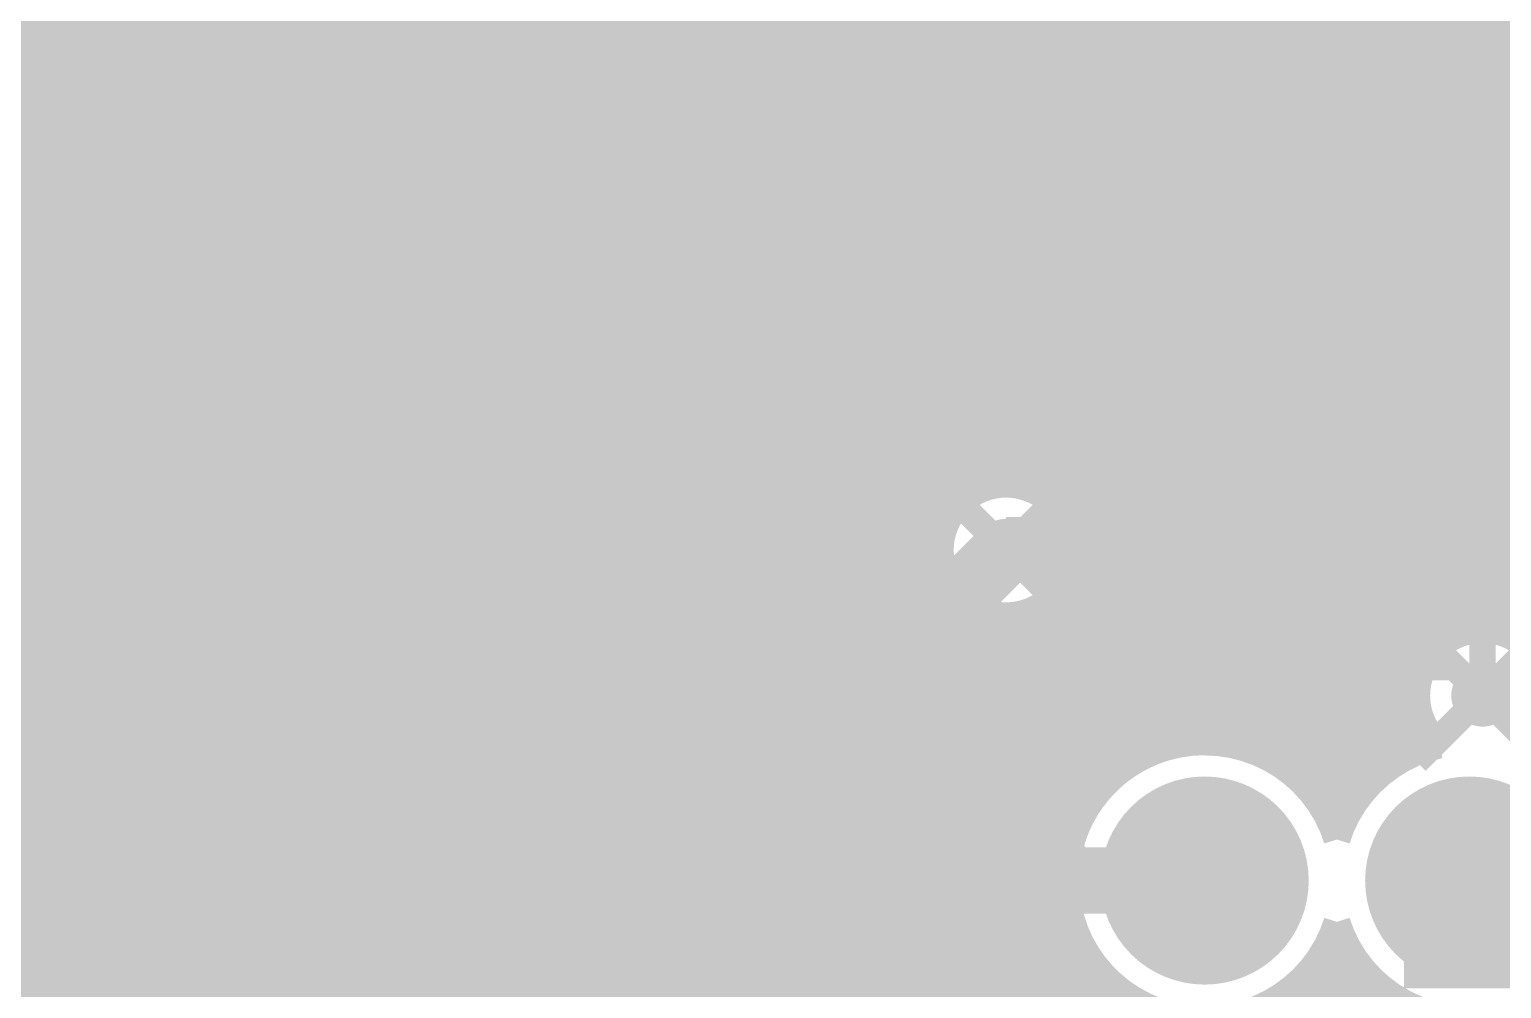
# Model space of a CAD drawing. Extents: x -3 to 92, y -53 to 125.
# Drawn here: x 10.95 to 25.07, y 103.74 to 112.95 of the extents above; entities that cross this region are included whole.
import ezdxf

# ---------------------------------------------------------------- set-up
doc = ezdxf.new("R2010")
doc.units = 0
doc.header["$MEASUREMENT"] = 0
doc.layers.get('0').update_dxf_attribs({"linetype": 'CONTINUOUS'})
for name, color, linetype in [('23-325-0_AST', 7, 'CONTINUOUS'), ('23-325-0_BOT', 7, 'CONTINUOUS'), ('23-325-0_DRD', 2, 'CONTINUOUS'), ('23-325-0_IN1', 4, 'CONTINUOUS'), ('23-325-0_IN2', 3, 'CONTINUOUS'), ('23-325-0_SMB', 5, 'CONTINUOUS'), ('23-325-0_SMT', 10, 'CONTINUOUS'), ('23-325-0_SPT', 14, 'CONTINUOUS'), ('23-325-0_SST', 9, 'CONTINUOUS'), ('23-325-0_TOP', 12, 'CONTINUOUS'), ('THRUHOLE_TAP', 8, 'CONTINUOUS')]:
    doc.layers.add(name, color=color, linetype=linetype)

# ---------------------------------------------------------------- blocks, each defined once
blk = doc.blocks.new('RECTANGLE_43')
blk.add_solid([(1.09982, 0.8001), (1.09982, -0.8001), (-1.09982, 0.8001), (-1.09982, -0.8001)])
blk = doc.blocks.new('ROUND_32')
at = {"const_width": 0.99949}
blk.add_lwpolyline([(-0.499744, 0, 1), (0.499744, 0, 1)], format="xyb", close=True, dxfattribs=at)
blk = doc.blocks.new('ROUND_68')
at = {"const_width": 0.29972}
blk.add_lwpolyline([(-0.14986, 0, 1), (0.14986, 0, 1)], format="xyb", close=True, dxfattribs=at)
blk = doc.blocks.new('ROUND_78')
at = {"const_width": 0.29972}
blk.add_lwpolyline([(-0.14986, 0, 1), (0.14986, 0, 1)], format="xyb", close=True, dxfattribs=at)
blk = doc.blocks.new('RECTANGLE_18')
blk.add_solid([(1.3716, 1.0795), (1.3716, -1.0795), (-1.3716, 1.0795), (-1.3716, -1.0795)])
blk = doc.blocks.new('ROUND_84')
at = {"const_width": 0.10033}
blk.add_lwpolyline([(-0.050164, 0, 1), (0.050164, 0, 1)], format="xyb", close=True, dxfattribs=at)
blk = doc.blocks.new('ROUND_87')
at = {"const_width": 0.40005}
blk.add_lwpolyline([(-0.200024, 0, 1), (0.200024, 0, 1)], format="xyb", close=True, dxfattribs=at)

msp = doc.modelspace()

# ---------------------------------------------------------------- linework, layer by layer
at = {"layer": '23-325-0_AST', "const_width": 0.1524}
for points in [[(11.97356, 115.22456), (11.9634, 116.3828), (12.319, 116.8146), (15.5194, 116.8146), (15.9766, 116.3574), (15.96898, 109.2327), (11.97102, 109.2327), (11.97102, 110.871), (11.97356, 115.22456)], [(17.05356, 115.22456), (17.0434, 116.3828), (17.399, 116.8146), (20.5994, 116.8146), (21.0566, 116.3574), (21.04898, 109.2327), (17.05102, 109.2327), (17.05102, 110.871), (17.05356, 115.22456)], [(22.76856, 115.22456), (22.7584, 116.3828), (23.114, 116.8146), (26.3144, 116.8146), (26.7716, 116.3574), (26.76398, 109.2327), (22.76602, 109.2327), (22.76602, 110.871), (22.76856, 115.22456)], [(13.67028, 113.44402), (13.50264, 113.3856), (13.50264, 113.03), (13.67028, 112.96904), (13.84046, 112.96904), (14.01064, 113.03), (14.01064, 113.3856), (14.17828, 113.44402), (14.34846, 113.44402), (14.51864, 113.3856), (14.51864, 113.03), (14.34846, 112.96904)], [(18.58264, 112.85982), (18.92046, 112.85982), (19.59864, 112.6236), (18.92046, 112.38484), (18.58264, 112.38484)], [(24.55164, 112.85982), (24.88946, 112.85982), (25.56764, 112.6236), (24.88946, 112.38484), (24.55164, 112.38484)], [(13.50264, 112.60582), (13.84046, 112.60582), (14.51864, 112.3696), (13.84046, 112.13084), (13.50264, 112.13084)], [(18.58264, 112.02162), (18.58264, 111.54664)], [(24.55164, 112.02162), (24.55164, 111.54664)], [(13.50264, 111.76762), (13.50264, 111.29264)], [(19.59864, 111.7854), (18.58264, 111.7854)], [(25.56764, 111.7854), (24.55164, 111.7854)], [(14.51864, 111.5314), (13.50264, 111.5314)], [(9.0678, 106.50982), (9.0678, 107.20832), (15.0622, 107.20832), (15.0622, 106.50982)], [(28.52928, 106.77398), (28.52928, 107.1753), (29.53004, 107.1753), (29.53004, 102.3747), (19.99996, 102.3747), (19.99996, 107.1753), (21.00072, 107.1753), (21.00072, 106.77398), (28.52928, 106.77398)], [(17.36852, 106.35488), (17.36852, 106.11866)], [(17.36852, 106.2355), (16.35252, 106.2355), (16.5227, 106.11866)], [(16.35252, 105.63606), (17.19834, 105.63606), (17.36852, 105.5751), (16.86052, 105.3973)], [(16.69034, 105.3973), (16.86052, 105.3973), (17.36852, 105.2195), (17.19834, 105.16108), (16.35252, 105.16108)], [(16.5227, 104.79786), (16.35252, 104.7369), (16.35252, 104.3813), (16.5227, 104.32288), (16.69034, 104.32288), (16.86052, 104.3813), (16.86052, 104.7369), (17.0307, 104.79786), (17.19834, 104.79786), (17.36852, 104.7369), (17.36852, 104.3813), (17.19834, 104.32288)], [(25.22982, 104.89438), (24.21382, 104.89438), (24.384, 104.775)], [(9.0678, 104.31018), (9.0678, 103.61168), (15.0622, 103.61168), (15.0622, 104.41178)], [(24.72182, 103.81742), (24.72182, 104.17302), (24.55418, 104.2924), (24.384, 104.2924), (24.21382, 104.17302), (24.21382, 103.81742), (25.22982, 103.81742)]]:
    msp.add_lwpolyline(points, dxfattribs=at)
for points in [[(12.065, 106.40822, 0.4142136), (11.06678, 105.41)], [(13.06322, 105.41, 0.4142136), (12.065, 106.40822)], [(11.06678, 105.41, 0.4142136), (12.065, 104.41178)], [(12.065, 104.41178, 0.4142136), (13.06322, 105.41)]]:
    msp.add_lwpolyline(points, format="xyb", dxfattribs=at)
at = {"layer": '23-325-0_BOT'}
for points, const_width in [([(10.8712, 124.46), (10.8712, 107.2642)], 0.254), ([(11.0998, 124.46), (11.0998, 107.0356)], 0.254), ([(11.3284, 124.46), (11.3284, 106.807)], 0.254), ([(11.557, 124.46), (11.557, 106.5784)], 0.254), ([(11.7856, 124.46), (11.7856, 106.3498)], 0.254), ([(12.0142, 124.46), (12.0142, 58.27522)], 0.254), ([(12.2428, 124.46), (12.2428, 58.03138)], 0.254), ([(12.4714, 124.46), (12.4714, 46.101)], 0.254), ([(12.7, 124.46), (12.7, 46.101)], 0.254), ([(12.9286, 124.46), (12.9286, 46.101)], 0.254), ([(13.1572, 124.46), (13.1572, 46.101)], 0.254), ([(13.3858, 124.46), (13.3858, 46.101)], 0.254), ([(13.6144, 124.46), (13.6144, 46.101)], 0.254), ([(13.843, 124.46), (13.843, 46.101)], 0.254), ([(14.0716, 124.46), (14.0716, 60.02528)], 0.254), ([(14.3002, 124.46), (14.3002, 60.24118)], 0.254), ([(14.5288, 124.46), (14.5288, 60.31484)], 0.254), ([(14.7574, 124.46), (14.7574, 60.2996)], 0.254), ([(14.986, 124.46), (14.986, 60.19038)], 0.254), ([(15.2146, 124.46), (15.2146, 59.84748)], 0.254), ([(15.4432, 124.46), (15.4432, 54.8259)], 0.254), ([(15.6718, 124.46), (15.6718, 54.6862)], 0.254), ([(15.9004, 124.46), (15.9004, 46.101)], 0.254), ([(16.129, 124.46), (16.129, 46.101)], 0.254), ([(16.3576, 124.46), (16.3576, 46.101)], 0.254), ([(16.5862, 124.46), (16.5862, 46.101)], 0.254), ([(16.8148, 124.46), (16.8148, 46.101)], 0.254), ([(17.0434, 124.46), (17.0434, 46.101)], 0.254), ([(17.272, 124.46), (17.272, 46.101)], 0.254), ([(17.5006, 124.46), (17.5006, 46.101)], 0.254), ([(17.7292, 124.46), (17.7292, 46.101)], 0.254), ([(17.9578, 124.46), (17.9578, 106.4514)], 0.254), ([(18.1864, 124.46), (18.1864, 106.7308)], 0.254), ([(18.415, 124.46), (18.415, 106.9594)], 0.254), ([(18.6436, 124.46), (18.6436, 107.188)], 0.254), ([(18.8722, 124.46), (18.8722, 107.4166)], 0.254), ([(19.1008, 124.46), (19.1008, 107.6452)], 0.254), ([(19.3294, 124.46), (19.3294, 107.8738)], 0.254), ([(19.558, 124.46), (19.558, 108.1024)], 0.254), ([(19.7866, 124.46), (19.7866, 108.331)], 0.254), ([(20.0152, 124.46), (20.0152, 108.5215)], 0.254), ([(20.2438, 124.46), (20.2438, 108.59262)], 0.254), ([(20.4724, 124.46), (20.4724, 108.57992)], 0.254), ([(20.701, 124.46), (20.701, 108.47324)], 0.254), ([(20.9296, 124.46), (20.9296, 108.16844)], 0.254), ([(21.1582, 124.46), (21.1582, 105.57002)], 0.254), ([(22.5298, 124.46), (22.5298, 106.0704)], 0.254), ([(22.7584, 124.46), (22.7584, 105.9942)], 0.254), ([(22.987, 124.46), (22.987, 105.86466)], 0.254), ([(23.2156, 124.46), (23.2156, 105.66146)], 0.254), ([(23.4442, 124.46), (23.4442, 105.30586)], 0.254), ([(23.6728, 120.7516), (23.6728, 105.53446)], 0.254), ([(23.9014, 120.62968), (23.9014, 105.78592)], 0.254), ([(24.13, 120.60682), (24.13, 105.9434)], 0.254), ([(24.892, 120.269), (24.892, 106.553)], 0.254), ([(24.3586, 119.93372), (24.3586, 106.88828)], 0.254), ([(24.4348, 119.83466), (24.4348, 106.9848)], 0.254), ([(21.3868, 114.75466), (21.3868, 105.80624)], 0.254), ([(22.3012, 114.75466), (22.3012, 106.10342)], 0.254), ([(21.6154, 114.60226), (21.6154, 105.9561)], 0.254), ([(22.0726, 114.60226), (22.0726, 106.0958)], 0.254), ([(21.844, 114.55908), (21.844, 106.05008)], 0.254), ([(24.4348, 112.9284), (-2.159, 112.9284)], 0.254), ([(24.4348, 112.6998), (-2.159, 112.6998)], 0.254), ([(24.4348, 112.4712), (-2.159, 112.4712)], 0.254), ([(24.4348, 112.2426), (-2.159, 112.2426)], 0.254), ([(24.4348, 112.014), (-2.159, 112.014)], 0.254), ([(24.4348, 111.7854), (-2.159, 111.7854)], 0.254), ([(24.4348, 111.5568), (-2.159, 111.5568)], 0.254), ([(24.4348, 111.3282), (-2.159, 111.3282)], 0.254), ([(24.4348, 111.0996), (-2.159, 111.0996)], 0.254), ([(24.4348, 110.871), (-2.159, 110.871)], 0.254), ([(24.4348, 110.6424), (-2.159, 110.6424)], 0.254), ([(24.4348, 110.4138), (-2.159, 110.4138)], 0.254), ([(24.4348, 110.1852), (7.8994, 110.1852)], 0.254), ([(8.0772, 110.0582), (11.80338, 106.33202)], 0.254), ([(24.4348, 109.9566), (8.1788, 109.9566)], 0.254), ([(11.3538, 100.9142), (11.3538, 105.8672), (7.62, 109.601)], 0.635), ([(24.4348, 109.728), (8.4074, 109.728)], 0.254), ([(24.4348, 109.4994), (8.636, 109.4994)], 0.254), ([(24.4348, 109.2708), (8.8646, 109.2708)], 0.254), ([(24.4348, 109.0422), (9.0932, 109.0422)], 0.254), ([(24.4348, 108.8136), (9.3218, 108.8136)], 0.254), ([(20.193, 108.585), (9.5504, 108.585)], 0.254), ([(24.4348, 108.585), (20.447, 108.585)], 0.254), ([(19.8628, 108.4072), (18.08988, 106.63682)], 0.254), ([(19.80946, 108.3564), (9.779, 108.3564)], 0.254), ([(24.4348, 108.3564), (20.82292, 108.3564)], 0.254), ([(19.58086, 108.1278), (10.0076, 108.1278)], 0.254), ([(18.542, 52.832), (18.542, 106.172), (20.32, 107.95)], 0.635), ([(24.4348, 108.1278), (20.9423, 108.1278)], 0.254), ([(19.35226, 107.8992), (10.2362, 107.8992)], 0.254), ([(24.4348, 107.8992), (20.96516, 107.8992)], 0.254), ([(20.9296, 107.73156), (20.9296, 105.07726)], 0.254), ([(19.12366, 107.6706), (10.4648, 107.6706)], 0.254), ([(24.4348, 107.6706), (20.9042, 107.6706)], 0.254), ([(18.89506, 107.442), (10.6934, 107.442)], 0.254), ([(20.7772, 107.4928), (19.1897, 105.90276)], 0.254), ([(20.701, 107.41406), (20.701, 67.44716)], 0.254), ([(24.4348, 107.442), (20.7264, 107.442)], 0.254), ([(18.66646, 107.2134), (10.922, 107.2134)], 0.254), ([(20.4724, 107.18546), (20.4724, 67.21856)], 0.254), ([(24.4348, 107.2134), (20.4978, 107.2134)], 0.254), ([(18.43786, 106.9848), (11.1506, 106.9848)], 0.254), ([(24.43226, 106.9848), (20.2692, 106.9848)], 0.254), ([(20.2438, 106.95686), (20.2438, 66.98996)], 0.254), ([(18.20926, 106.7562), (11.3792, 106.7562)], 0.254), ([(20.0152, 106.72826), (20.0152, 66.76136)], 0.254), ([(24.2951, 106.7562), (20.0406, 106.7562)], 0.254), ([(18.00098, 106.5276), (11.6078, 106.5276)], 0.254), ([(19.7866, 106.49966), (19.7866, 66.53276)], 0.254), ([(24.26208, 106.5276), (19.812, 106.5276)], 0.254), ([(17.907, 106.299), (11.8364, 106.299)], 0.254), ([(19.558, 106.27106), (19.558, 52.7304)], 0.254), ([(24.31542, 106.299), (19.5834, 106.299)], 0.254), ([(17.8943, 106.172), (17.8943, 52.832)], 0.254), ([(24.3586, 106.21772), (24.3586, 106.03992)], 0.254), ([(17.8943, 106.0704), (11.96848, 106.0704)], 0.254), ([(19.3294, 106.04246), (19.3294, 52.959)], 0.254), ([(21.92274, 106.0704), (19.3548, 106.0704)], 0.254), ([(24.46274, 106.0704), (22.52726, 106.0704)], 0.254), ([(12.0015, 105.8672), (12.0015, 100.9142)], 0.254), ([(17.8943, 105.8418), (12.0015, 105.8418)], 0.254), ([(19.1897, 105.90276), (19.1897, 53.0987)], 0.254), ([(21.42998, 105.8418), (19.1897, 105.8418)], 0.254), ([(23.96998, 105.8418), (23.02002, 105.8418)], 0.254), ([(17.8943, 105.6132), (12.0015, 105.6132)], 0.254), ([(21.19122, 105.6132), (19.1897, 105.6132)], 0.254), ([(23.73122, 105.6132), (23.25624, 105.6132)], 0.254), ([(17.8943, 105.3846), (12.0015, 105.3846)], 0.254), ([(21.04136, 105.3846), (19.1897, 105.3846)], 0.254), ([(23.58136, 105.3846), (23.4061, 105.3846)], 0.254), ([(17.8943, 105.156), (12.0015, 105.156)], 0.254), ([(20.94992, 105.156), (19.1897, 105.156)], 0.254), ([(17.8943, 104.9274), (12.0015, 104.9274)], 0.254), ([(20.9042, 104.9274), (19.1897, 104.9274)], 0.254), ([(17.8943, 104.6988), (12.0015, 104.6988)], 0.254), ([(20.89658, 104.6988), (19.1897, 104.6988)], 0.254), ([(17.8943, 104.4702), (12.0015, 104.4702)], 0.254), ([(20.9296, 104.4702), (19.1897, 104.4702)], 0.254), ([(20.9296, 104.47274), (20.9296, 99.36226)], 0.254), ([(17.8943, 104.2416), (12.0015, 104.2416)], 0.254), ([(21.0058, 104.2416), (19.1897, 104.2416)], 0.254), ([(23.4442, 104.2416), (23.4442, 99.59086)], 0.254), ([(23.5458, 104.2416), (23.4442, 104.2416)], 0.254), ([(17.8943, 104.013), (12.0015, 104.013)], 0.254), ([(21.13534, 104.013), (19.1897, 104.013)], 0.254), ([(23.67534, 104.013), (23.31466, 104.013)], 0.254), ([(23.6728, 104.01554), (23.6728, 99.81946)], 0.254), ([(21.1582, 103.97998), (21.1582, 99.85502)], 0.254), ([(23.2156, 103.886), (23.2156, 99.94646)], 0.254), ([(17.8943, 103.7844), (12.0015, 103.7844)], 0.254), ([(21.336, 103.7844), (19.1897, 103.7844)], 0.254), ([(21.3868, 103.74122), (21.3868, 100.09124)], 0.254), ([(23.876, 103.7844), (23.11146, 103.7844)], 0.254), ([(23.9014, 103.76408), (23.9014, 100.07092)], 0.254), ([(22.987, 103.68534), (22.987, 100.14966)], 0.254)]:
    msp.add_lwpolyline(points, dxfattribs=dict(at, const_width=const_width))
at = {"layer": '23-325-0_BOT', "const_width": 0.254}
for points in [[(20.32, 108.5977, 0.1989129), (19.86201, 108.40799)], [(20.9677, 107.95, 0.4142136), (20.32, 108.5977)], [(20.7772, 107.4928, 0.1989124), (20.96658, 107.95)], [(24.4348, 106.9848, 0.1914993), (24.26313, 106.553)], [(18.0848, 106.6292, 0.1989124), (17.89542, 106.172)], [(24.26208, 106.553, 0.218257), (24.4808, 106.0758)], [(12.0015, 105.8672, 0.1989124), (11.81179, 106.32519)], [(22.225, 106.10596, 0.4142136), (20.89404, 104.775)], [(23.495, 105.1687, 0.3286705), (22.225, 106.10342)], [(24.48052, 106.07548, 0.2699971), (23.495, 105.1687)], [(20.89404, 104.775, 0.4142136), (22.225, 103.44404)], [(22.225, 103.44404, 0.328165), (23.495, 104.37876)], [(23.495, 104.37876, 0.3281646), (24.765, 103.44404)], [(24.765, 103.44404, 0.328165), (26.035, 104.37876)]]:
    msp.add_lwpolyline(points, format="xyb", dxfattribs=at)
at = {"layer": '23-325-0_DRD', "const_width": 0.254}
for points in [[(22.0472, 111.4552), (20.7772, 110.1852)], [(22.0472, 110.1852), (20.7772, 111.4552)], [(22.0472, 111.4552), (20.7772, 110.1852)], [(22.0472, 110.1852), (20.7772, 111.4552)], [(24.384, 109.728), (23.114, 108.458)], [(24.384, 108.458), (23.114, 109.728)], [(24.384, 109.728), (23.114, 108.458)], [(24.384, 108.458), (23.114, 109.728)], [(20.955, 108.585), (19.685, 107.315)], [(20.955, 107.315), (19.685, 108.585)], [(25.527, 107.188), (24.257, 105.918)], [(25.527, 105.918), (24.257, 107.188)], [(13.589, 106.045), (12.319, 104.775)], [(13.589, 104.775), (12.319, 106.045)], [(13.589, 106.045), (12.319, 104.775)], [(13.589, 104.775), (12.319, 106.045)], [(17.399, 106.045), (16.129, 104.775)], [(17.399, 104.775), (16.129, 106.045)], [(22.225, 105.41), (21.59, 104.775)], [(22.86, 104.775), (22.225, 105.41)], [(24.765, 105.41), (24.13, 104.775)], [(25.4, 104.775), (24.765, 105.41)], [(21.59, 104.775), (22.225, 104.14)], [(22.225, 104.14), (22.86, 104.775)], [(24.13, 104.775), (24.765, 104.14)], [(24.765, 104.14), (25.4, 104.775)]]:
    msp.add_lwpolyline(points, dxfattribs=at)
at = {"layer": '23-325-0_IN1', "const_width": 0.254}
for points in [[(10.8458, 124.46), (10.8458, 101.28504)], [(11.0744, 124.46), (11.0744, 101.47808)], [(11.303, 124.46), (11.303, 101.54158)], [(11.5316, 124.46), (11.5316, 101.51872)], [(11.7602, 124.46), (11.7602, 101.39426)], [(11.9888, 124.46), (11.9888, 75.3618)], [(12.2174, 124.46), (12.2174, 99.46386)], [(12.446, 124.46), (12.446, 105.78084)], [(12.6746, 124.46), (12.6746, 105.97388)], [(12.9032, 124.46), (12.9032, 106.03738)], [(13.1318, 124.46), (13.1318, 106.01452)], [(13.3604, 124.46), (13.3604, 105.89006)], [(13.589, 124.46), (13.589, -4.572)], [(13.8176, 124.46), (13.8176, -4.572)], [(14.0462, 124.46), (14.0462, -4.572)], [(14.2748, 124.46), (14.2748, -4.572)], [(14.5034, 124.46), (14.5034, -4.572)], [(14.732, 124.46), (14.732, 54.59984)], [(14.9606, 124.46), (14.9606, 54.79288)], [(15.1892, 124.46), (15.1892, 54.85638)], [(15.4178, 124.46), (15.4178, 54.83352)], [(15.6464, 124.46), (15.6464, 54.70906)], [(15.875, 124.46), (15.875, -4.572)], [(16.1036, 124.46), (16.1036, -4.572)], [(16.3322, 124.46), (16.3322, 105.8672)], [(17.9324, 124.46), (17.9324, 68.76288)], [(18.161, 124.46), (18.161, 68.56984)], [(18.3896, 124.46), (18.3896, 53.4416)], [(18.6182, 124.46), (18.6182, 53.45684)], [(18.8468, 124.46), (18.8468, 53.38318)], [(19.0754, 124.46), (19.0754, 53.16728)], [(19.304, 124.46), (19.304, -4.572)], [(19.5326, 124.46), (19.5326, -4.572)], [(19.7612, 124.46), (19.7612, 108.23956)], [(19.9898, 124.46), (19.9898, 108.48594)], [(20.2184, 124.46), (20.2184, 108.5723)], [(20.447, 124.46), (20.447, 108.56722)], [(20.6756, 124.46), (20.6756, 108.4707)], [(20.9042, 124.46), (20.9042, 111.19104)], [(21.1328, 124.46), (21.1328, 111.38408)], [(22.5044, 124.46), (22.5044, 106.07548)], [(22.733, 124.46), (22.733, 106.00436)], [(22.9616, 124.46), (22.9616, 105.88244)], [(23.1902, 124.46), (23.1902, 109.38256)], [(23.4188, 124.46), (23.4188, 109.62894)], [(23.6474, 124.46), (23.6474, 109.7153)], [(23.876, 124.46), (23.876, 109.71022)], [(24.1046, 124.46), (24.1046, 109.6137)], [(24.3332, 119.9769), (24.3332, 109.32922)], [(24.5618, 119.73306), (24.5618, 107.08894)], [(24.7904, 119.6467), (24.7904, 107.1753)], [(25.019, 119.65178), (25.019, 107.17022)], [(16.5608, 117.87378), (16.5608, 106.0069)], [(17.7038, 117.8179), (17.7038, 92.99956)], [(16.7894, 117.5893), (16.7894, 106.03992)], [(17.4752, 117.57406), (17.4752, 99.4918)], [(17.018, 117.49278), (17.018, 105.98658)], [(17.2466, 117.4877), (17.2466, 105.81386)], [(21.3614, 114.7826), (21.3614, 111.44758)], [(21.59, 114.61242), (21.59, 111.42472)], [(22.2758, 114.72926), (22.2758, 106.10342)], [(21.8186, 114.55908), (21.8186, 111.30026)], [(22.0472, 114.5921), (22.0472, 106.09326)], [(26.67508, 112.9284), (-2.413, 112.9284)], [(26.7081, 112.6998), (-2.413, 112.6998)], [(26.84526, 112.4712), (-2.413, 112.4712)], [(28.7274, 112.2426), (-2.413, 112.2426)], [(73.54824, 112.014), (-2.413, 112.014)], [(36.49472, 111.7854), (-2.413, 111.7854)], [(36.27882, 111.5568), (-2.413, 111.5568)], [(21.03882, 111.3282), (-2.413, 111.3282)], [(36.20516, 111.3282), (21.78304, 111.3282)], [(20.84832, 111.0996), (-2.413, 111.0996)], [(36.21786, 111.0996), (21.97608, 111.0996)], [(20.78482, 110.871), (-2.413, 110.871)], [(36.32708, 110.871), (22.03958, 110.871)], [(20.80768, 110.6424), (-2.413, 110.6424)], [(36.66998, 110.6424), (22.01672, 110.6424)], [(20.9296, 110.4138), (-2.413, 110.4138)], [(20.9042, 110.44682), (20.9042, 108.18622)], [(72.40016, 110.4138), (21.89226, 110.4138)], [(21.1328, 110.25632), (21.1328, 105.53446)], [(21.8186, 110.3376), (21.8186, 106.03992)], [(72.25538, 110.1852), (7.85622, 110.1852)], [(21.3614, 110.19282), (21.3614, 105.78592)], [(21.59, 110.21568), (21.59, 105.9434)], [(72.19188, 109.9566), (8.1407, 109.9566)], [(40.26662, 109.728), (8.23722, 109.728)], [(23.2664, 109.4994), (8.2423, 109.4994)], [(32.6644, 109.4994), (24.22906, 109.4994)], [(23.14448, 109.2708), (8.15594, 109.2708)], [(32.54248, 109.2708), (24.35352, 109.2708)], [(23.12162, 109.0422), (7.90956, 109.0422)], [(32.51962, 109.0422), (24.37638, 109.0422)], [(23.18512, 108.8136), (-2.413, 108.8136)], [(32.58312, 108.8136), (24.31288, 108.8136)], [(24.3332, 108.85678), (24.3332, 106.84256)], [(23.1902, 108.8009), (23.1902, 105.6894)], [(23.37562, 108.585), (0.7874, 108.585)], [(23.4188, 108.55706), (23.4188, 105.36174)], [(24.1046, 108.5723), (24.1046, 105.92816)], [(32.77362, 108.585), (24.11984, 108.585)], [(23.6474, 108.4707), (23.6474, 105.49636)], [(23.876, 108.47578), (23.876, 105.76306)], [(19.8374, 108.3564), (0.9271, 108.3564)], [(86.36, 108.3564), (20.80006, 108.3564)], [(19.71548, 108.1278), (0.96012, 108.1278)], [(72.81926, 108.1278), (20.92452, 108.1278)], [(19.69262, 107.8992), (5.06222, 107.8992)], [(72.42302, 107.8992), (20.94738, 107.8992)], [(20.9042, 107.71378), (20.9042, 104.93248)], [(19.75612, 107.6706), (5.3467, 107.6706)], [(19.7612, 107.6579), (19.7612, 21.87956)], [(57.2516, 107.6706), (20.88388, 107.6706)], [(19.94662, 107.442), (5.44322, 107.442)], [(19.9898, 107.41406), (19.9898, 22.12594)], [(20.6756, 107.4293), (20.6756, 64.79794)], [(57.08142, 107.442), (20.69084, 107.442)], [(20.2184, 107.3277), (20.2184, 22.2123)], [(20.447, 107.33278), (20.447, 22.20722)], [(57.02808, 107.2134), (5.4483, 107.2134)], [(24.43226, 106.9848), (5.36194, 106.9848)], [(24.2951, 106.7562), (5.11556, 106.7562)], [(24.26208, 106.5276), (-2.413, 106.5276)], [(24.31542, 106.299), (-2.413, 106.299)], [(24.3332, 106.2609), (24.3332, 106.0323)], [(21.92274, 106.0704), (-2.413, 106.0704)], [(24.46274, 106.0704), (22.52726, 106.0704)], [(12.49426, 105.8418), (-2.413, 105.8418)], [(16.30426, 105.8418), (13.4112, 105.8418)], [(21.42998, 105.8418), (17.2212, 105.8418)], [(23.96998, 105.8418), (23.02002, 105.8418)], [(12.3571, 105.6132), (-2.413, 105.6132)], [(16.1671, 105.6132), (13.5509, 105.6132)], [(21.19122, 105.6132), (17.3609, 105.6132)], [(23.73122, 105.6132), (23.25624, 105.6132)], [(12.32408, 105.3846), (-2.413, 105.3846)], [(16.13408, 105.3846), (13.58392, 105.3846)], [(21.04136, 105.3846), (17.39392, 105.3846)], [(23.58136, 105.3846), (23.4061, 105.3846)], [(12.37742, 105.156), (-2.413, 105.156)], [(16.18742, 105.156), (13.53058, 105.156)], [(20.94992, 105.156), (17.34058, 105.156)], [(12.446, 105.03662), (12.446, 99.63658)], [(17.2466, 105.0036), (17.2466, 99.64674)], [(12.5476, 104.9274), (-2.413, 104.9274)], [(16.3576, 104.9274), (13.35786, 104.9274)], [(13.3604, 104.9274), (13.3604, -4.572)], [(16.3322, 104.95026), (16.3322, 86.64956)], [(20.9042, 104.9274), (17.16786, 104.9274)], [(12.6746, 104.84612), (12.6746, 99.68992)], [(12.9032, 104.78262), (12.9032, 99.6569)], [(13.1318, 104.80548), (13.1318, 99.5172)], [(16.5608, 104.8131), (16.5608, 99.4918)], [(16.7894, 104.78008), (16.7894, 99.64674)], [(17.018, 104.83342), (17.018, 99.68992)], [(20.89658, 104.6988), (-2.413, 104.6988)], [(20.9042, 104.61752), (20.9042, 99.21748)], [(20.9296, 104.4702), (-2.413, 104.4702)], [(21.0058, 104.2416), (-2.413, 104.2416)], [(23.4188, 104.18826), (23.4188, 99.64674)], [(23.5458, 104.2416), (23.4442, 104.2416)], [(21.13534, 104.013), (-2.413, 104.013)], [(21.1328, 104.01554), (21.1328, 99.81946)], [(23.67534, 104.013), (23.31466, 104.013)], [(23.6474, 104.05364), (23.6474, 99.78136)], [(23.1902, 103.8606), (23.1902, 99.9744)], [(21.336, 103.7844), (-2.413, 103.7844)], [(21.3614, 103.76408), (21.3614, 100.07092)], [(23.876, 103.7844), (23.11146, 103.7844)], [(23.876, 103.7844), (23.876, 100.04806)], [(22.9616, 103.66756), (22.9616, 100.16744)], [(24.1046, 103.6193), (24.1046, 100.21316)]]:
    msp.add_lwpolyline(points, dxfattribs=at)
for points in [[(21.4122, 111.45012, 0.4142136), (20.78228, 110.8202)], [(21.4122, 111.45012, 0.4142136), (20.78228, 110.8202)], [(22.04212, 110.8202, 0.4142136), (21.4122, 111.45012)], [(22.04212, 110.8202, 0.4142136), (21.4122, 111.45012)], [(20.78228, 110.8202, 0.4142136), (21.4122, 110.19028)], [(20.78228, 110.8202, 0.4142136), (21.4122, 110.19028)], [(21.4122, 110.19028, 0.4142136), (22.04212, 110.8202)], [(21.4122, 110.19028, 0.4142136), (22.04212, 110.8202)], [(23.749, 109.72292, 0.4142136), (23.11908, 109.093)], [(23.749, 109.72292, 0.4142136), (23.11908, 109.093)], [(24.37892, 109.093, 0.4142136), (23.749, 109.72292)], [(24.37892, 109.093, 0.4142136), (23.749, 109.72292)], [(23.11908, 109.093, 0.4142136), (23.749, 108.46308)], [(23.11908, 109.093, 0.4142136), (23.749, 108.46308)], [(23.749, 108.46308, 0.4142136), (24.37892, 109.093)], [(23.749, 108.46308, 0.4142136), (24.37892, 109.093)], [(20.32, 108.57992, 0.4142136), (19.69008, 107.95)], [(20.94992, 107.95, 0.4142136), (20.32, 108.57992)], [(19.69008, 107.95, 0.4142136), (20.32, 107.32008)], [(20.32, 107.32008, 0.4142136), (20.94992, 107.95)], [(24.892, 107.18292, 0.4142136), (24.26208, 106.553)], [(25.52192, 106.553, 0.4142136), (24.892, 107.18292)], [(24.26208, 106.553, 0.218257), (24.4808, 106.0758)], [(12.954, 106.03992, 0.4142136), (12.32408, 105.41)], [(12.954, 106.03992, 0.4142136), (12.32408, 105.41)], [(13.58392, 105.41, 0.4142136), (12.954, 106.03992)], [(13.58392, 105.41, 0.4142136), (12.954, 106.03992)], [(16.764, 106.03992, 0.4142136), (16.13408, 105.41)], [(17.39392, 105.41, 0.4142136), (16.764, 106.03992)], [(22.225, 106.10596, 0.4142136), (20.89404, 104.775)], [(23.495, 105.1687, 0.3286705), (22.225, 106.10342)], [(24.48052, 106.07548, 0.2699971), (23.495, 105.1687)], [(12.32408, 105.41, 0.4142136), (12.954, 104.78008)], [(12.32408, 105.41, 0.4142136), (12.954, 104.78008)], [(12.954, 104.78008, 0.4142136), (13.58392, 105.41)], [(12.954, 104.78008, 0.4142136), (13.58392, 105.41)], [(16.13408, 105.41, 0.4142136), (16.764, 104.78008)], [(16.764, 104.78008, 0.4142136), (17.39392, 105.41)], [(20.89404, 104.775, 0.4142136), (22.225, 103.44404)], [(22.225, 103.44404, 0.328165), (23.495, 104.37876)], [(23.495, 104.37876, 0.3281646), (24.765, 103.44404)], [(24.765, 103.44404, 0.328165), (26.035, 104.37876)]]:
    msp.add_lwpolyline(points, format="xyb", dxfattribs=at)
at = {"layer": '23-325-0_IN2'}
for points, const_width in [([(20.32, 107.95), (30.226, 107.95), (33.528, 111.252), (36.83, 111.252)], 0.635), ([(24.892, 106.553), (32.766, 106.553)], 0.254)]:
    msp.add_lwpolyline(points, dxfattribs=dict(at, const_width=const_width))
at = {"layer": '23-325-0_SST', "const_width": 0.1524}
for points in [[(11.97356, 115.22456), (11.97102, 110.871), (11.97102, 109.2327), (15.96898, 109.2327), (15.9766, 116.3574), (15.5194, 116.8146), (12.319, 116.8146), (11.9634, 116.3828), (11.97356, 115.22456)], [(17.05356, 115.22456), (17.05102, 110.871), (17.05102, 109.2327), (21.04898, 109.2327), (21.0566, 116.3574), (20.5994, 116.8146), (17.399, 116.8146), (17.0434, 116.3828), (17.05356, 115.22456)], [(22.76856, 115.22456), (22.76602, 110.871), (22.76602, 109.2327), (26.76398, 109.2327), (26.7716, 116.3574), (26.3144, 116.8146), (23.114, 116.8146), (22.7584, 116.3828), (22.76856, 115.22456)], [(22.51964, 112.50422), (22.51964, 112.02924), (21.84146, 112.50422), (21.67128, 112.50422), (21.50364, 112.4458), (21.50364, 112.0902), (21.67128, 112.02924)], [(21.67128, 111.66602), (21.50364, 111.6076), (21.50364, 111.252), (21.67128, 111.19104), (21.84146, 111.19104), (22.01164, 111.252), (22.01164, 111.6076), (22.17928, 111.66602), (22.34946, 111.66602), (22.51964, 111.6076), (22.51964, 111.252), (22.34946, 111.19104)], [(21.50364, 110.82782), (21.84146, 110.82782), (22.51964, 110.5916), (21.84146, 110.35284), (21.50364, 110.35284)], [(21.50364, 109.98962), (21.50364, 109.51464)], [(22.51964, 109.7534), (21.50364, 109.7534)], [(13.03274, 107.6071), (13.03274, 108.6231), (12.9159, 108.45546)], [(11.5951, 108.45546), (11.53414, 108.6231), (11.17854, 108.6231), (11.12012, 108.45546), (11.12012, 108.28528), (11.17854, 108.1151), (11.53414, 108.1151), (11.5951, 107.94746), (11.5951, 107.77728), (11.53414, 107.6071), (11.17854, 107.6071), (11.12012, 107.77728)], [(12.19454, 108.28528), (12.19454, 108.1151), (12.01674, 107.6071), (11.95832, 107.77728), (11.95832, 108.6231)], [(12.4333, 108.6231), (12.4333, 107.77728), (12.37234, 107.6071), (12.19454, 108.1151)], [(24.56942, 107.73918), (24.92502, 107.73918), (25.0444, 107.90682), (25.0444, 108.077), (24.92502, 108.24718), (24.56942, 108.24718), (24.56942, 107.23118)], [(13.15212, 107.6071), (12.9159, 107.6071)], [(15.0622, 106.50982), (15.0622, 107.20832), (9.0678, 107.20832), (9.0678, 106.50982)], [(17.145, 105.41), (17.145, 107.188), (19.177, 107.188)], [(28.52928, 106.77398), (28.52928, 107.1753), (29.53004, 107.1753), (29.53004, 102.3747), (19.99996, 102.3747), (19.99996, 107.1753), (21.00072, 107.1753), (21.00072, 106.77398), (28.52928, 106.77398)], [(18.47342, 104.66578), (19.48942, 105.17378)], [(19.48942, 104.66578), (18.47342, 105.17378)], [(17.58442, 104.32542), (16.56842, 104.32542), (16.7386, 104.4956), (17.41678, 104.83342), (17.58442, 105.0036), (16.56842, 105.0036)], [(15.0622, 104.41178), (15.0622, 103.61168), (9.0678, 103.61168), (9.0678, 104.31018)], [(17.07642, 103.9368), (17.07642, 103.4288), (17.2466, 103.25862), (17.41678, 103.25862), (17.58442, 103.4288), (17.58442, 103.9368), (16.56842, 103.9368)]]:
    msp.add_lwpolyline(points, dxfattribs=at)
for points in [[(12.065, 106.40822, 0.4142136), (11.06678, 105.41)], [(13.06322, 105.41, 0.4142136), (12.065, 106.40822)], [(11.06678, 105.41, 0.4142136), (12.065, 104.41178)], [(12.065, 104.41178, 0.4142136), (13.06322, 105.41)]]:
    msp.add_lwpolyline(points, format="xyb", dxfattribs=at)
at = {"layer": '23-325-0_TOP'}
for points, const_width in [([(-0.0762, 59.69), (-0.381, 59.69), (-0.889, 60.198), (-0.889, 67.31), (2.794, 70.993), (2.794, 107.442), (7.62, 112.268), (27.686, 112.268), (28.194, 112.776), (28.194, 114.046), (28.84678, 114.69878), (29.21, 114.69878)], 0.254), ([(27.305, 114.69878), (26.94178, 114.69878), (26.543, 114.3), (26.543, 113.792), (25.527, 112.776), (7.366, 112.776), (2.286, 107.696), (2.286, 71.501), (1.27, 70.485)], 0.254), ([(36.83, 114.69878), (36.21278, 114.69878), (35.814, 114.3), (35.814, 112.395), (34.798, 111.379), (33.147, 111.379), (29.718, 107.95), (29.718, 104.267), (27.432, 101.981), (22.606, 101.981), (17.145, 107.442), (6.731, 107.442), (6.223, 107.95), (4.064, 107.95), (3.302, 107.188), (3.302, 71.628), (8.1788, 66.7512), (8.1788, 66.675)], 0.254), ([(38.735, 114.69878), (38.58768, 114.69878), (38.24478, 114.69878), (37.973, 114.427), (37.973, 113.411), (35.433, 110.871), (33.782, 110.871), (30.353, 107.442), (30.353, 104.14), (27.686, 101.473), (22.098, 101.473), (16.637, 106.934), (6.477, 106.934), (6.096, 107.315), (4.826, 107.315)], 0.254), ([(29.4767, 111.7854), (7.78256, 111.7854)], 0.254), ([(27.686, 111.8108), (7.80796, 111.8108)], 0.254), ([(10.8458, 111.8108), (10.8458, 109.2327)], 0.254), ([(11.0744, 111.8108), (11.0744, 109.2327)], 0.254), ([(11.303, 111.8108), (11.303, 109.2327)], 0.254), ([(11.5316, 111.8108), (11.5316, 109.2327)], 0.254), ([(11.7602, 111.8108), (11.7602, 109.2327)], 0.254), ([(11.9888, 111.8108), (11.9888, 109.2327)], 0.254), ([(12.2174, 111.8108), (12.2174, 109.2327)], 0.254), ([(12.446, 111.8108), (12.446, 109.2327)], 0.254), ([(12.6746, 111.8108), (12.6746, 109.2327)], 0.254), ([(12.9032, 111.8108), (12.9032, 109.2327)], 0.254), ([(13.1318, 111.8108), (13.1318, 109.2327)], 0.254), ([(13.3604, 111.8108), (13.3604, 109.2327)], 0.254), ([(13.589, 111.8108), (13.589, 109.2327)], 0.254), ([(13.8176, 111.8108), (13.8176, 109.2327)], 0.254), ([(14.0462, 111.8108), (14.0462, 109.2327)], 0.254), ([(14.2748, 111.8108), (14.2748, 109.2327)], 0.254), ([(14.5034, 111.8108), (14.5034, 109.2327)], 0.254), ([(14.732, 111.8108), (14.732, 109.2327)], 0.254), ([(14.9606, 111.8108), (14.9606, 109.2327)], 0.254), ([(15.1892, 111.8108), (15.1892, 109.2327)], 0.254), ([(15.4178, 111.8108), (15.4178, 109.2327)], 0.254), ([(15.6464, 111.8108), (15.6464, 109.2327)], 0.254), ([(15.875, 111.8108), (15.875, 109.2327)], 0.254), ([(16.1036, 111.8108), (16.1036, 109.2327)], 0.254), ([(16.3322, 111.8108), (16.3322, 109.2327)], 0.254), ([(16.5608, 111.8108), (16.5608, 109.2327)], 0.254), ([(16.7894, 111.8108), (16.7894, 109.2327)], 0.254), ([(17.018, 111.8108), (17.018, 109.2327)], 0.254), ([(17.2466, 111.8108), (17.2466, 109.22508)], 0.254), ([(17.4752, 111.8108), (17.4752, 109.14126)], 0.254), ([(17.7038, 111.8108), (17.7038, 108.9406)], 0.254), ([(17.9324, 111.8108), (17.9324, 108.712)], 0.254), ([(18.161, 111.8108), (18.161, 108.4834)], 0.254), ([(18.3896, 111.8108), (18.3896, 108.2548)], 0.254), ([(18.6182, 111.8108), (18.6182, 108.0262)], 0.254), ([(18.8468, 111.8108), (18.8468, 107.7976)], 0.254), ([(19.0754, 111.8108), (19.0754, 107.569)], 0.254), ([(19.304, 111.8108), (19.304, 107.3404)], 0.254), ([(19.5326, 111.8108), (19.5326, 107.1118)], 0.254), ([(19.7612, 111.8108), (19.7612, 108.23956)], 0.254), ([(19.9898, 111.8108), (19.9898, 108.48594)], 0.254), ([(20.2184, 111.8108), (20.2184, 108.5723)], 0.254), ([(20.447, 111.8108), (20.447, 108.56722)], 0.254), ([(20.6756, 111.8108), (20.6756, 108.4707)], 0.254), ([(20.9042, 111.8108), (20.9042, 108.18622)], 0.254), ([(21.1328, 111.8108), (21.1328, 105.53446)], 0.254), ([(21.3614, 111.8108), (21.3614, 105.78592)], 0.254), ([(21.59, 111.8108), (21.59, 105.9434)], 0.254), ([(21.8186, 111.8108), (21.8186, 106.03992)], 0.254), ([(22.0472, 111.8108), (22.0472, 106.09326)], 0.254), ([(22.2758, 111.8108), (22.2758, 106.10342)], 0.254), ([(22.5044, 111.8108), (22.5044, 106.07548)], 0.254), ([(22.733, 111.8108), (22.733, 106.00436)], 0.254), ([(22.9616, 111.8108), (22.9616, 105.88244)], 0.254), ([(23.1902, 111.8108), (23.1902, 105.6894)], 0.254), ([(23.4188, 111.8108), (23.4188, 105.36174)], 0.254), ([(23.6474, 111.8108), (23.6474, 105.49636)], 0.254), ([(23.876, 111.8108), (23.876, 105.76306)], 0.254), ([(24.1046, 111.8108), (24.1046, 105.92816)], 0.254), ([(24.3332, 111.8108), (24.3332, 106.84256)], 0.254), ([(24.5618, 111.8108), (24.5618, 107.08894)], 0.254), ([(24.7904, 111.8108), (24.7904, 107.1753)], 0.254), ([(25.019, 111.8108), (25.019, 107.17022)], 0.254), ([(29.2481, 111.5568), (7.55396, 111.5568)], 0.254), ([(29.0195, 111.3282), (7.32536, 111.3282)], 0.254), ([(28.7909, 111.0996), (7.09676, 111.0996)], 0.254), ([(28.5623, 110.871), (6.86816, 110.871)], 0.254), ([(21.4122, 110.8202), (19.05, 110.8202)], 0.254), ([(19.05, 110.8202), (21.4122, 110.8202)], 0.254), ([(23.749, 109.093), (24.765, 110.109), (24.765, 110.8202)], 0.254), ([(24.765, 110.8202), (24.765, 110.109), (23.749, 109.093)], 0.254), ([(28.3337, 110.6424), (6.63956, 110.6424)], 0.254), ([(28.1051, 110.4138), (6.41096, 110.4138)], 0.254), ([(27.8765, 110.1852), (7.8994, 110.1852)], 0.254), ([(27.6479, 109.9566), (8.16102, 109.9566)], 0.254), ([(27.4193, 109.728), (8.255, 109.728)], 0.254), ([(27.1907, 109.4994), (8.2677, 109.4994)], 0.254), ([(26.96464, 109.2708), (9.7028, 109.2708)], 0.254), ([(17.145, 109.2327), (9.7028, 109.2327)], 0.254), ([(26.85288, 109.0422), (17.6022, 109.0422)], 0.254), ([(17.60982, 109.03458), (21.12264, 105.52176)], 0.254), ([(26.8478, 108.8136), (17.8308, 108.8136)], 0.254), ([(22.225, 104.775), (20.955, 104.775), (17.145, 108.585), (8.9662, 108.585)], 0.635), ([(26.8478, 108.585), (18.0594, 108.585)], 0.254), ([(19.8374, 108.3564), (18.288, 108.3564)], 0.254), ([(26.8478, 108.3564), (20.80006, 108.3564)], 0.254), ([(19.71548, 108.1278), (18.5166, 108.1278)], 0.254), ([(26.8478, 108.1278), (20.92452, 108.1278)], 0.254), ([(19.69262, 107.8992), (18.7452, 107.8992)], 0.254), ([(26.8478, 107.8992), (20.94738, 107.8992)], 0.254), ([(20.9042, 107.71378), (20.9042, 105.7402)], 0.254), ([(19.75612, 107.6706), (18.9738, 107.6706)], 0.254), ([(19.7612, 107.6579), (19.7612, 106.8832)], 0.254), ([(26.8478, 107.6706), (20.88388, 107.6706)], 0.254), ([(19.94662, 107.442), (19.2024, 107.442)], 0.254), ([(19.9898, 107.41406), (19.9898, 106.6546)], 0.254), ([(20.6756, 107.4293), (20.6756, 105.9688)], 0.254), ([(26.8478, 107.442), (20.69084, 107.442)], 0.254), ([(20.2184, 107.3277), (20.2184, 106.426)], 0.254), ([(20.447, 107.33278), (20.447, 106.1974)], 0.254), ([(26.8478, 107.2134), (19.431, 107.2134)], 0.254), ([(24.43226, 106.9848), (19.6596, 106.9848)], 0.254), ([(24.2951, 106.7562), (19.8882, 106.7562)], 0.254), ([(13.335, 106.4768), (10.795, 106.4768)], 0.254), ([(10.8458, 106.4768), (10.8458, 105.5116)], 0.254), ([(11.0744, 106.4768), (11.0744, 105.283)], 0.254), ([(11.303, 106.4768), (11.303, 105.0544)], 0.254), ([(11.5316, 106.4768), (11.5316, 104.8258)], 0.254), ([(11.7602, 106.4768), (11.7602, 104.5972)], 0.254), ([(11.9888, 106.4768), (11.9888, 104.4067)], 0.254), ([(12.2174, 106.4768), (12.2174, 104.4067)], 0.254), ([(12.446, 106.4768), (12.446, 104.4067)], 0.254), ([(12.6746, 106.4768), (12.6746, 104.4067)], 0.254), ([(12.9032, 106.4768), (12.9032, 104.4067)], 0.254), ([(13.1318, 106.4768), (13.1318, 104.4067)], 0.254), ([(13.335, 106.4768), (13.335, 104.4067)], 0.254), ([(16.4465, 106.4768), (16.19504, 106.4768)], 0.254), ([(16.19504, 106.4768), (16.19504, 104.4067)], 0.254), ([(16.3322, 106.4768), (16.3322, 104.4067)], 0.254), ([(16.4465, 106.4768), (18.5166, 104.4067)], 0.254), ([(24.26208, 106.5276), (20.1168, 106.5276)], 0.254), ([(13.335, 106.299), (10.795, 106.299)], 0.254), ([(16.6243, 106.299), (16.19504, 106.299)], 0.254), ([(16.5608, 106.3625), (16.5608, 104.4067)], 0.254), ([(24.31542, 106.299), (20.3454, 106.299)], 0.254), ([(16.7894, 106.1339), (16.7894, 104.4067)], 0.254), ([(24.3332, 106.2609), (24.3332, 106.0323)], 0.254), ([(13.335, 106.0704), (10.795, 106.0704)], 0.254), ([(16.8529, 106.0704), (16.19504, 106.0704)], 0.254), ([(21.92274, 106.0704), (20.574, 106.0704)], 0.254), ([(24.46274, 106.0704), (22.52726, 106.0704)], 0.254), ([(13.335, 105.8418), (10.795, 105.8418)], 0.254), ([(17.0815, 105.8418), (16.19504, 105.8418)], 0.254), ([(17.018, 105.9053), (17.018, 104.4067)], 0.254), ([(21.42998, 105.8418), (20.8026, 105.8418)], 0.254), ([(23.96998, 105.8418), (23.02002, 105.8418)], 0.254), ([(9.36498, 105.41), (10.033, 105.41), (11.684, 103.759), (18.796, 103.759), (21.844, 100.711), (32.49676, 100.711)], 0.635), ([(13.335, 105.6132), (10.795, 105.6132)], 0.254), ([(10.795, 105.5624), (11.9507, 104.4067)], 0.254), ([(17.3101, 105.6132), (16.19504, 105.6132)], 0.254), ([(17.2466, 105.6767), (17.2466, 104.4067)], 0.254), ([(21.19122, 105.6132), (21.0312, 105.6132)], 0.254), ([(23.73122, 105.6132), (23.25624, 105.6132)], 0.254), ([(17.4752, 105.4481), (17.4752, 104.4067)], 0.254), ([(13.335, 105.3846), (10.9728, 105.3846)], 0.254), ([(14.76502, 105.41), (12.954, 105.41)], 0.254), ([(12.954, 105.41), (14.76502, 105.41)], 0.254), ([(13.335, 105.41), (14.76502, 105.41)], 0.254), ([(16.764, 105.41), (14.76502, 105.41)], 0.254), ([(16.19504, 105.41), (14.76502, 105.41)], 0.254), ([(17.5387, 105.3846), (16.19504, 105.3846)], 0.254), ([(23.58136, 105.3846), (23.4061, 105.3846)], 0.254), ([(13.335, 105.156), (11.2014, 105.156)], 0.254), ([(17.7673, 105.156), (16.19504, 105.156)], 0.254), ([(17.7038, 105.2195), (17.7038, 104.4067)], 0.254), ([(13.335, 104.9274), (11.43, 104.9274)], 0.254), ([(17.9959, 104.9274), (16.19504, 104.9274)], 0.254), ([(17.9324, 104.9909), (17.9324, 104.4067)], 0.254), ([(27.305, 104.775), (24.765, 104.775)], 0.635), ([(18.161, 104.7623), (18.161, 104.4067)], 0.254), ([(13.335, 104.6988), (11.6586, 104.6988)], 0.254), ([(18.2245, 104.6988), (16.19504, 104.6988)], 0.254), ([(13.335, 104.4702), (11.8872, 104.4702)], 0.254), ([(18.4531, 104.4702), (16.19504, 104.4702)], 0.254), ([(18.3896, 104.5337), (18.3896, 104.4067)], 0.254), ([(13.335, 104.4067), (11.9507, 104.4067)], 0.254), ([(18.5166, 104.4067), (16.19504, 104.4067)], 0.254), ([(10.24636, 104.2797), (11.21918, 103.30688)], 0.254), ([(10.8458, 103.68026), (10.8458, 103.0478)], 0.254)]:
    msp.add_lwpolyline(points, dxfattribs=dict(at, const_width=const_width))
at = {"layer": '23-325-0_TOP', "const_width": 0.254}
for points in [[(17.6022, 109.0422, 0.1989124), (17.145, 109.23158)], [(17.6022, 109.0422, 0.1989124), (17.145, 109.23158)], [(20.32, 108.57992, 0.4142136), (19.69008, 107.95)], [(20.94992, 107.95, 0.4142136), (20.32, 108.57992)], [(19.69008, 107.95, 0.4142136), (20.32, 107.32008)], [(20.32, 107.32008, 0.4142136), (20.94992, 107.95)], [(24.892, 107.18292, 0.4142136), (24.26208, 106.553)], [(25.52192, 106.553, 0.4142136), (24.892, 107.18292)], [(24.26208, 106.553, 0.218257), (24.4808, 106.0758)], [(22.225, 106.10596, 0.2487978), (21.12307, 105.52147)], [(23.495, 105.1687, 0.3286705), (22.225, 106.10342)], [(24.48052, 106.07548, 0.2699971), (23.495, 105.1687)]]:
    msp.add_lwpolyline(points, format="xyb", dxfattribs=at)

# ---------------------------------------------------------------- block references
at = {"layer": '23-325-0_AST'}
msp.add_blockref('RECTANGLE_43', (14.76502, 105.41), dxfattribs=at)
at = {"layer": '23-325-0_BOT'}
for name, p in [('ROUND_68', (21.4122, 110.8202)), ('ROUND_68', (23.749, 109.093)), ('ROUND_68', (20.32, 107.95)), ('ROUND_68', (24.892, 106.553)), ('ROUND_68', (12.954, 105.41)), ('ROUND_68', (16.764, 105.41)), ('ROUND_32', (22.225, 104.775)), ('ROUND_32', (24.765, 104.775))]:
    msp.add_blockref(name, p, dxfattribs=at)
at = {"layer": '23-325-0_IN1'}
for name, p in [('ROUND_78', (21.4122, 110.8202)), ('ROUND_78', (23.749, 109.093)), ('ROUND_78', (20.32, 107.95)), ('ROUND_78', (24.892, 106.553)), ('ROUND_78', (12.954, 105.41)), ('ROUND_78', (16.764, 105.41)), ('ROUND_32', (22.225, 104.775)), ('ROUND_32', (24.765, 104.775))]:
    msp.add_blockref(name, p, dxfattribs=at)
at = {"layer": '23-325-0_IN2'}
for name, p in [('ROUND_78', (21.4122, 110.8202)), ('ROUND_78', (23.749, 109.093)), ('ROUND_78', (20.32, 107.95)), ('ROUND_78', (24.892, 106.553)), ('ROUND_78', (12.954, 105.41)), ('ROUND_68', (16.764, 105.41)), ('ROUND_32', (22.225, 104.775)), ('ROUND_32', (24.765, 104.775))]:
    msp.add_blockref(name, p, dxfattribs=at)
at = {"layer": '23-325-0_SMB'}
for p in [(22.225, 104.775), (24.765, 104.775)]:
    msp.add_blockref('ROUND_32', p, dxfattribs=at)
at = {"layer": '23-325-0_SMT'}
for name, p in [('RECTANGLE_18', (13.97, 110.8202)), ('RECTANGLE_18', (19.05, 110.8202)), ('RECTANGLE_18', (24.765, 110.8202)), ('RECTANGLE_43', (14.76502, 105.41)), ('ROUND_32', (22.225, 104.775)), ('ROUND_32', (24.765, 104.775))]:
    msp.add_blockref(name, p, dxfattribs=at)
at = {"layer": '23-325-0_SPT'}
for name, p in [('RECTANGLE_18', (13.97, 110.8202)), ('RECTANGLE_18', (19.05, 110.8202)), ('RECTANGLE_18', (24.765, 110.8202)), ('RECTANGLE_43', (14.76502, 105.41))]:
    msp.add_blockref(name, p, dxfattribs=at)
at = {"layer": '23-325-0_TOP'}
for name, p in [('RECTANGLE_18', (13.97, 110.8202)), ('RECTANGLE_18', (19.05, 110.8202)), ('RECTANGLE_18', (24.765, 110.8202)), ('ROUND_68', (21.4122, 110.8202)), ('ROUND_68', (23.749, 109.093)), ('ROUND_68', (20.32, 107.95)), ('ROUND_68', (24.892, 106.553)), ('RECTANGLE_43', (14.76502, 105.41)), ('ROUND_68', (12.954, 105.41)), ('ROUND_68', (16.764, 105.41)), ('ROUND_32', (22.225, 104.775)), ('ROUND_32', (24.765, 104.775))]:
    msp.add_blockref(name, p, dxfattribs=at)
at = {"layer": 'THRUHOLE_TAP'}
for name, p in [('ROUND_84', (21.4122, 110.8202)), ('ROUND_84', (23.749, 109.093)), ('ROUND_84', (20.32, 107.95)), ('ROUND_84', (24.892, 106.553)), ('ROUND_84', (12.954, 105.41)), ('ROUND_84', (16.764, 105.41)), ('ROUND_87', (22.225, 104.775)), ('ROUND_87', (24.765, 104.775))]:
    msp.add_blockref(name, p, dxfattribs=at)

doc.saveas('drawing.dxf')
